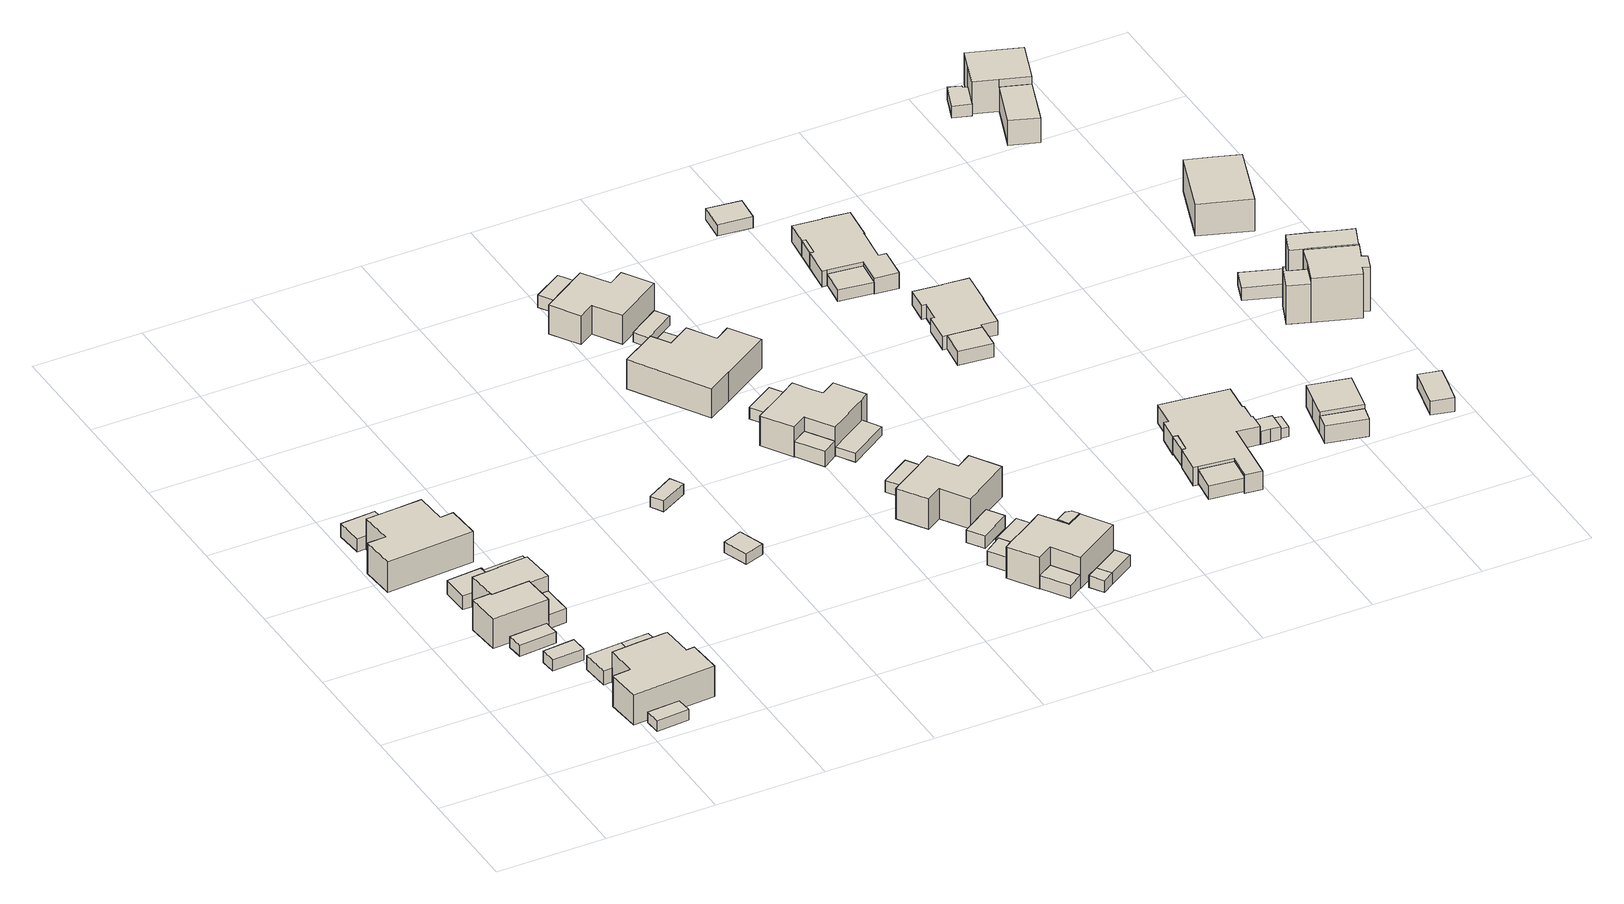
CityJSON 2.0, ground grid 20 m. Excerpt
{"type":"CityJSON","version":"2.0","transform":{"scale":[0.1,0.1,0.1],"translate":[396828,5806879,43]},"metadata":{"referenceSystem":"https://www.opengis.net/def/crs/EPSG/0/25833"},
"CityObjects":{
"building1":{"type":"Building","attributes":{"Gemeindeschluessel":"11000008","BezugspunktDach":"2200","function":"31001_2463","measuredHeight":2.61,"storeysAboveGround":1},"address":[{"country":"Germany","locality":"Berlin","thoroughfareNumber":"105 (3)","thoroughfareName":"Rhodeländerweg"}],"geometry":[{"type":"Solid","lod":"1","boundaries":[[[[0,1,2,3,4]],[[5,6,7,8,9]],[[5,9,4,3]],[[6,5,3,2]],[[7,6,2,1]],[[8,7,1,0]],[[9,8,0,4]]]]}]},
"building2":{"type":"Building","attributes":{"Gemeindeschluessel":"11000008","BezugspunktDach":"2200","function":"31001_2463","measuredHeight":2.13,"storeysAboveGround":1},"address":[{"country":"Germany","locality":"Berlin","thoroughfareNumber":"107 (3)","thoroughfareName":"Rhodeländerweg"}],"geometry":[{"type":"Solid","lod":"1","boundaries":[[[[10,11,12,13]],[[14,15,16,17]],[[14,17,13,12]],[[15,14,12,11]],[[16,15,11,10]],[[17,16,10,13]]]]}]},
"building3":{"type":"Building","attributes":{"Gemeindeschluessel":"11000008","BezugspunktDach":"2200","function":"31001_2463","measuredHeight":2.21,"storeysAboveGround":1},"address":[{"country":"Germany","locality":"Berlin","thoroughfareNumber":"107 (2)","thoroughfareName":"Rhodeländerweg"}],"geometry":[{"type":"Solid","lod":"1","boundaries":[[[[18,19,20,21]],[[22,23,24,25]],[[22,25,21,20]],[[23,22,20,19]],[[24,23,19,18]],[[25,24,18,21]]]]}]},
"building4":{"type":"Building","attributes":{"Gemeindeschluessel":"11000008","function":"31001_1010"},"address":[{"country":"Germany","locality":"Berlin","thoroughfareNumber":"105 (2)","thoroughfareName":"Rhodeländerweg"}],"children":["building4-1","building4-2"]},
"building4-1":{"type":"BuildingPart","attributes":{"BezugspunktDach":"2200","measuredHeight":5.9,"storeysAboveGround":2},"parents":["building4"],"geometry":[{"type":"MultiSurface","lod":"1","boundaries":[[[26,27,28,29,30,31,32]],[[33,34,35,36,37,38,39]],[[33,39,32,31]],[[34,33,31,30]],[[35,34,30,29]],[[36,35,29,28]],[[40,41,42,28,27]],[[37,36,43,44]],[[38,37,27,26]],[[39,38,26,32]],[[44,43,42,41,40]]]}]},
"building4-2":{"type":"BuildingPart","attributes":{"BezugspunktDach":"2200","measuredHeight":2.74,"storeysAboveGround":2},"parents":["building4"],"geometry":[{"type":"Solid","lod":"1","boundaries":[[[[41,45,46,42]],[[47,48,44,43]],[[47,43,42,46]],[[48,47,46,45]],[[44,48,45,41]],[[43,44,41,42]]]]}]},
"building5":{"type":"Building","attributes":{"Gemeindeschluessel":"11000008","BezugspunktDach":"2200","function":"31001_2463","measuredHeight":2.59,"storeysAboveGround":1},"address":[{"country":"Germany","locality":"Berlin","thoroughfareNumber":"103 (1)","thoroughfareName":"Rhodeländerweg"}],"geometry":[{"type":"Solid","lod":"1","boundaries":[[[[49,50,51,52,53,54]],[[55,56,57,58,59,60]],[[55,60,54,53]],[[56,55,53,52]],[[57,56,52,51]],[[58,57,51,50]],[[59,58,50,49]],[[60,59,49,54]]]]}]},
"building6":{"type":"Building","attributes":{"Gemeindeschluessel":"11000008","BezugspunktDach":"2200","function":"31001_2463","measuredHeight":2.71,"storeysAboveGround":1},"address":[{"country":"Germany","locality":"Berlin","thoroughfareNumber":"105 (1)","thoroughfareName":"Rhodeländerweg"}],"geometry":[{"type":"Solid","lod":"1","boundaries":[[[[61,62,63,64,65,66,67]],[[68,69,70,71,72,73,74]],[[68,74,67,66]],[[69,68,66,65]],[[70,69,65,64]],[[71,70,64,63]],[[72,71,63,62]],[[73,72,62,61]],[[74,73,61,67]]]]}]},
"building7":{"type":"Building","attributes":{"Gemeindeschluessel":"11000008","BezugspunktDach":"2200","function":"31001_1010","measuredHeight":6.03,"storeysAboveGround":2},"address":[{"country":"Germany","locality":"Berlin","thoroughfareNumber":"103","thoroughfareName":"Rhodeländerweg"}],"geometry":[{"type":"Solid","lod":"1","boundaries":[[[[75,76,77,78,79,80,81,82,83]],[[84,57,56,85,86,87,88,89,90]],[[84,90,83,82]],[[57,84,82,81]],[[56,57,81,80]],[[85,56,80,79]],[[86,85,79,78]],[[87,86,78,77]],[[88,87,77,76]],[[89,88,76,75]],[[90,89,75,83]]]]}]},
"building8":{"type":"Building","attributes":{"Gemeindeschluessel":"11000008","BezugspunktDach":"2200","function":"31001_2463","measuredHeight":2.71,"storeysAboveGround":1},"address":[{"country":"Germany","locality":"Berlin","thoroughfareNumber":"107 (1)","thoroughfareName":"Rhodeländerweg"}],"geometry":[{"type":"Solid","lod":"1","boundaries":[[[[91,92,93,94,95]],[[96,97,98,99,100]],[[96,100,95,94]],[[97,96,94,93]],[[98,97,93,92]],[[99,98,92,91]],[[100,99,91,95]]]]}]},
"building9":{"type":"Building","attributes":{"Gemeindeschluessel":"11000008","BezugspunktDach":"2200","function":"31001_1010","measuredHeight":6.01,"storeysAboveGround":2},"address":[{"country":"Germany","locality":"Berlin","thoroughfareNumber":"107","thoroughfareName":"Rhodeländerweg"}],"geometry":[{"type":"Solid","lod":"1","boundaries":[[[[101,102,103,104,105,106,107,108,109,110]],[[111,112,113,114,115,116,117,118,119,120]],[[111,120,110,109]],[[112,111,109,108]],[[113,112,108,107]],[[114,113,107,106]],[[115,114,106,105]],[[116,115,105,104]],[[117,116,104,103]],[[118,117,103,102]],[[119,118,102,101]],[[120,119,101,110]]]]}]},
"building10":{"type":"Building","attributes":{"Gemeindeschluessel":"11000008","function":"31001_1010"},"address":[{"country":"Germany","locality":"Berlin","thoroughfareNumber":"105","thoroughfareName":"Rhodeländerweg"}],"children":["building10-1","building10-2"]},
"building10-1":{"type":"BuildingPart","attributes":{"BezugspunktDach":"2200","measuredHeight":5.78,"storeysAboveGround":2},"parents":["building10"],"geometry":[{"type":"MultiSurface","lod":"1","boundaries":[[[121,122,123,124,125,126,127,128,129,130]],[[131,132,133,134,135,36,35,34,33,136]],[[131,136,130,129]],[[132,131,129,128]],[[137,65,132,128,127]],[[134,138,137,133,127,126]],[[135,134,126,125]],[[36,135,125,124]],[[35,36,124,123]],[[34,35,123,122]],[[33,34,122,121]],[[136,33,121,130]],[[133,132,65,137]],[[133,137,138,134]]]}]},
"building10-2":{"type":"BuildingPart","attributes":{"BezugspunktDach":"2200","measuredHeight":2.71,"storeysAboveGround":2},"parents":["building10"],"geometry":[{"type":"MultiSurface","lod":"1","boundaries":[[[65,137,138,139,140,141,142,66]],[[143,144,145,146,147,148,69,68]],[[143,68,66,142]],[[144,143,142,141]],[[145,144,141,140]],[[146,145,140,139]],[[147,146,139,138]],[[148,147,134,133]],[[69,148,133,132]],[[68,69,65,66]],[[133,134,138,137]],[[132,133,137,65]]]}]},
"building11":{"type":"Building","attributes":{"Gemeindeschluessel":"11000008","BezugspunktDach":"2200","function":"51009_1610","measuredHeight":2.68,"storeysAboveGround":0},"address":[{"country":"Germany","locality":"Berlin"}],"geometry":[{"type":"Solid","lod":"1","boundaries":[[[[93,149,150,94]],[[151,152,153,154]],[[151,154,94,150]],[[152,151,150,149]],[[153,152,149,93]],[[154,153,93,94]]]]}]},
"building12":{"type":"Building","attributes":{"Gemeindeschluessel":"11000008","BezugspunktDach":"2200","function":"31001_2723","measuredHeight":2.06,"storeysAboveGround":1},"address":[{"country":"Germany","locality":"Berlin","thoroughfareNumber":"82 (4)","thoroughfareName":"Putenweg"}],"geometry":[{"type":"Solid","lod":"1","boundaries":[[[[155,156,157,158]],[[159,160,161,162]],[[159,162,158,157]],[[160,159,157,156]],[[161,160,156,155]],[[162,161,155,158]]]]}]},
"building13":{"type":"Building","attributes":{"Gemeindeschluessel":"11000008","BezugspunktDach":"2200","function":"31001_2723","measuredHeight":2.04,"storeysAboveGround":1},"address":[{"country":"Germany","locality":"Berlin","thoroughfareNumber":"82 (3)","thoroughfareName":"Putenweg"}],"geometry":[{"type":"Solid","lod":"1","boundaries":[[[[163,164,165,166]],[[167,168,169,170]],[[167,170,166,165]],[[168,167,165,164]],[[169,168,164,163]],[[170,169,163,166]]]]}]},
"building14":{"type":"Building","attributes":{"Gemeindeschluessel":"11000008","BezugspunktDach":"2200","function":"31001_1010","measuredHeight":5.83,"storeysAboveGround":2},"address":[{"country":"Germany","locality":"Berlin","thoroughfareNumber":"80","thoroughfareName":"Putenweg"}],"geometry":[{"type":"Solid","lod":"1","boundaries":[[[[171,172,173,174,175,176,177,178,179,180,181,182]],[[183,184,185,186,187,188,189,190,191,192,193,194]],[[183,194,182,181]],[[184,183,181,180]],[[185,184,180,179]],[[186,185,179,178]],[[187,186,178,177]],[[188,187,177,176]],[[189,188,176,175]],[[190,189,175,174]],[[191,190,174,173]],[[192,191,173,172]],[[193,192,172,171]],[[194,193,171,182]]]]}]},
"building15":{"type":"Building","attributes":{"Gemeindeschluessel":"11000008","BezugspunktDach":"2200","function":"31001_2463","measuredHeight":2.41,"storeysAboveGround":1},"address":[{"country":"Germany","locality":"Berlin","thoroughfareNumber":"78 (1)","thoroughfareName":"Putenweg"}],"geometry":[{"type":"Solid","lod":"1","boundaries":[[[[195,196,197,198,199,200]],[[201,202,203,204,205,206]],[[201,206,200,199]],[[202,201,199,198]],[[203,202,198,197]],[[204,203,197,196]],[[205,204,196,195]],[[206,205,195,200]]]]}]},
"building16":{"type":"Building","attributes":{"Gemeindeschluessel":"11000008","BezugspunktDach":"2200","function":"31001_1010","measuredHeight":5.73,"storeysAboveGround":2},"address":[{"country":"Germany","locality":"Berlin","thoroughfareNumber":"78","thoroughfareName":"Putenweg"}],"geometry":[{"type":"Solid","lod":"1","boundaries":[[[[207,208,209,210,211,212,213,214,215]],[[205,204,216,217,218,219,220,221,222]],[[205,222,215,214]],[[204,205,214,213]],[[216,204,213,212]],[[217,216,212,211]],[[218,217,211,210]],[[219,218,210,209]],[[220,219,209,208]],[[221,220,208,207]],[[222,221,207,215]]]]}]},
"building17":{"type":"Building","attributes":{"Gemeindeschluessel":"11000008","BezugspunktDach":"2200","function":"31001_2463","measuredHeight":2.4,"storeysAboveGround":1},"address":[{"country":"Germany","locality":"Berlin","thoroughfareNumber":"80 (1)","thoroughfareName":"Putenweg"}],"geometry":[{"type":"Solid","lod":"1","boundaries":[[[[223,224,225,226,227,228,229,230]],[[231,232,187,186,185,184,183,233]],[[231,233,230,229]],[[232,231,229,228]],[[187,232,228,227]],[[186,187,227,226]],[[185,186,226,225]],[[184,185,225,224]],[[183,184,224,223]],[[233,183,223,230]]]]}]},
"building18":{"type":"Building","attributes":{"Gemeindeschluessel":"11000008","BezugspunktDach":"2200","function":"31001_2523","measuredHeight":2.56,"storeysAboveGround":1},"address":[{"country":"Germany","locality":"Berlin","thoroughfareNumber":"84 (2)","thoroughfareName":"Putenweg"}],"geometry":[{"type":"Solid","lod":"1","boundaries":[[[[234,235,236,237]],[[238,239,240,241]],[[238,241,237,236]],[[239,238,236,235]],[[240,239,235,234]],[[241,240,234,237]]]]}]},
"building19":{"type":"Building","attributes":{"Gemeindeschluessel":"11000008","BezugspunktDach":"2200","function":"31001_2463","measuredHeight":2.28,"storeysAboveGround":1},"address":[{"country":"Germany","locality":"Berlin","thoroughfareNumber":"82 (1)","thoroughfareName":"Putenweg"}],"geometry":[{"type":"Solid","lod":"1","boundaries":[[[[242,243,244,245,246]],[[247,248,249,250,251]],[[247,251,246,245]],[[248,247,245,244]],[[249,248,244,243]],[[250,249,243,242]],[[251,250,242,246]]]]}]},
"building20":{"type":"Building","attributes":{"Gemeindeschluessel":"11000008","function":"31001_1010"},"address":[{"country":"Germany","locality":"Berlin","thoroughfareNumber":"82","thoroughfareName":"Putenweg"}],"children":["building20-1","building20-2","building20-3"]},
"building20-1":{"type":"BuildingPart","attributes":{"BezugspunktDach":"2200","measuredHeight":5.88,"storeysAboveGround":2},"parents":["building20"],"geometry":[{"type":"MultiSurface","lod":"1","boundaries":[[[252,253,254,255,256,257,258,259,260,261,262]],[[250,249,263,264,265,266,267,268,269,270,271]],[[250,271,262,261]],[[249,250,261,260]],[[263,249,260,259]],[[264,263,272,273,274,275,259,258]],[[276,274,258,257]],[[265,264,277,273,278]],[[266,265,257,256]],[[267,266,256,255]],[[268,267,255,254]],[[279,280,254,253]],[[269,268,281,282,283]],[[284,279,285,253,252]],[[270,269,283,286]],[[271,270,252,262]],[[275,274,273,272]],[[278,273,277,274,276]],[[283,282,281,280,279]],[[286,283,285,279,284]]]}]},
"building20-2":{"type":"BuildingPart","attributes":{"BezugspunktDach":"2200","measuredHeight":2.86,"storeysAboveGround":2},"parents":["building20"],"geometry":[{"type":"MultiSurface","lod":"1","boundaries":[[[274,276,287,288,275]],[[289,290,278,273,272]],[[289,272,275,288]],[[290,289,288,287]],[[278,290,287,276]],[[278,276,274,273]],[[272,273,291,274,275]]]}]},
"building20-3":{"type":"BuildingPart","attributes":{"BezugspunktDach":"2200","measuredHeight":3.44,"storeysAboveGround":2},"parents":["building20"],"geometry":[{"type":"Solid","lod":"1","boundaries":[[[[292,280,279,284]],[[283,282,293,286]],[[293,282,280,292]],[[286,293,292,284]],[[283,286,284,279]],[[282,283,279,280]]]]}]},
"building21":{"type":"Building","attributes":{"Gemeindeschluessel":"11000008","BezugspunktDach":"2200","function":"31001_2463","measuredHeight":2.28,"storeysAboveGround":1},"address":[{"country":"Germany","locality":"Berlin","thoroughfareNumber":"84 (1)","thoroughfareName":"Putenweg"}],"geometry":[{"type":"Solid","lod":"1","boundaries":[[[[294,295,296,297,298,299]],[[300,301,302,303,304,305]],[[300,305,299,298]],[[301,300,298,297]],[[302,301,297,296]],[[303,302,296,295]],[[304,303,295,294]],[[305,304,294,299]]]]}]},
"building22":{"type":"Building","attributes":{"Gemeindeschluessel":"11000008","BezugspunktDach":"2200","function":"31001_1010","measuredHeight":6.01,"storeysAboveGround":2},"address":[{"country":"Germany","locality":"Berlin","thoroughfareNumber":"84","thoroughfareName":"Putenweg"}],"geometry":[{"type":"Solid","lod":"1","boundaries":[[[[306,307,308,309,310,311,312,313,314]],[[315,316,317,318,319,320,321,322,323]],[[315,323,314,313]],[[316,315,313,312]],[[317,316,312,311]],[[318,317,311,310]],[[319,318,310,309]],[[320,319,309,308]],[[321,320,308,307]],[[322,321,307,306]],[[323,322,306,314]]]]}]},
"building23":{"type":"Building","attributes":{"Gemeindeschluessel":"11000008","function":"31001_1010"},"address":[{"country":"Germany","locality":"Berlin","thoroughfareNumber":"86","thoroughfareName":"Putenweg"}],"children":["building23-1","building23-2","building23-3","building23-4"]},
"building23-1":{"type":"BuildingPart","attributes":{"BezugspunktDach":"2200","measuredHeight":6.18,"storeysAboveGround":2},"parents":["building23"],"geometry":[{"type":"MultiSurface","lod":"1","boundaries":[[[324,325,326,327,328,329,330,331,332,333,334,335]],[[336,337,338,339,340,341,342,343,344,345,346,347]],[[336,347,335,334]],[[348,349,334,333]],[[337,336,350,351,352,353]],[[338,337,333,332]],[[339,338,332,331]],[[340,339,354,355,356,330]],[[341,340,330,356,357]],[[342,341,329,328]],[[343,342,328,327]],[[344,343,327,326]],[[345,344,358,359,360,361,362,326,325]],[[363,360,325,324]],[[346,345,359,364,365]],[[347,346,324,335]],[[353,352,351,350,349,348]],[[331,330,356,355,354]],[[357,356,330,329]],[[362,361,360,359,358]],[[365,364,359,360,363]]]}]},
"building23-2":{"type":"BuildingPart","attributes":{"BezugspunktDach":"2200","measuredHeight":2.79,"storeysAboveGround":2},"parents":["building23"],"geometry":[{"type":"MultiSurface","lod":"1","boundaries":[[[349,348,366,367]],[[368,352,351,369]],[[368,369,367,366]],[[352,368,366,348]],[[369,351,349,367]],[[370,351,352,371,348,349]]]}]},
"building23-3":{"type":"BuildingPart","attributes":{"BezugspunktDach":"2200","measuredHeight":6.26,"storeysAboveGround":2},"parents":["building23"],"geometry":[{"type":"MultiSurface","lod":"1","boundaries":[[[372,373,374,375,376]],[[377,378,357,356,355]],[[377,355,376,375]],[[378,377,375,374]],[[357,378,374,373]],[[330,329,373,372]],[[331,330,356,372,376]],[[379,356,357,329,330]],[[355,356,330,331]]]}]},
"building23-4":{"type":"BuildingPart","attributes":{"BezugspunktDach":"2200","measuredHeight":2.6,"storeysAboveGround":2},"parents":["building23"],"geometry":[{"type":"MultiSurface","lod":"1","boundaries":[[[380,361,360,363]],[[359,358,381,364]],[[381,358,361,380]],[[364,381,380,363]],[[359,364,363,360]],[[358,359,382,360,361]]]}]},
"building24":{"type":"Building","attributes":{"Gemeindeschluessel":"11000008","BezugspunktDach":"2200","function":"31001_2463","measuredHeight":3.28,"storeysAboveGround":1},"address":[{"country":"Germany","locality":"Berlin","thoroughfareNumber":"86 (1)","thoroughfareName":"Putenweg"}],"geometry":[{"type":"Solid","lod":"1","boundaries":[[[[383,384,385,386,387,388,389]],[[390,391,392,393,352,368,394]],[[390,394,389,388]],[[391,390,388,387]],[[392,391,387,386]],[[393,392,386,385]],[[352,393,385,384]],[[368,352,384,383]],[[394,368,383,389]]]]}]},
"building25":{"type":"Building","attributes":{"Gemeindeschluessel":"11000008","BezugspunktDach":"2200","function":"31001_2463","measuredHeight":1.98,"storeysAboveGround":1},"address":[{"country":"Germany","locality":"Berlin","thoroughfareNumber":"78 (2)","thoroughfareName":"Putenweg"}],"geometry":[{"type":"Solid","lod":"1","boundaries":[[[[395,396,397,398]],[[399,400,401,402]],[[399,402,398,397]],[[400,399,397,396]],[[401,400,396,395]],[[402,401,395,398]]]]}]},
"building26":{"type":"Building","attributes":{"Gemeindeschluessel":"11000008","BezugspunktDach":"2200","function":"31001_2723","measuredHeight":2.24,"storeysAboveGround":1},"address":[{"country":"Germany","locality":"Berlin","thoroughfareNumber":"86 (3)","thoroughfareName":"Putenweg"}],"geometry":[{"type":"Solid","lod":"1","boundaries":[[[[403,404,405,406]],[[407,408,409,410]],[[407,410,406,405]],[[408,407,405,404]],[[409,408,404,403]],[[410,409,403,406]]]]}]},
"building27":{"type":"Building","attributes":{"Gemeindeschluessel":"11000008","BezugspunktDach":"2200","function":"31001_2463","measuredHeight":1.75,"storeysAboveGround":1},"address":[{"country":"Germany","locality":"Berlin","thoroughfareNumber":"82 (2)","thoroughfareName":"Putenweg"}],"geometry":[{"type":"Solid","lod":"1","boundaries":[[[[411,412,413,414]],[[415,416,417,418]],[[415,418,414,413]],[[416,415,413,412]],[[417,416,412,411]],[[418,417,411,414]]]]}]},
"building28":{"type":"Building","attributes":{"Gemeindeschluessel":"11000008","BezugspunktDach":"2200","function":"31001_2463","measuredHeight":2.3,"storeysAboveGround":1},"address":[{"country":"Germany","locality":"Berlin","thoroughfareNumber":"86 (2)","thoroughfareName":"Putenweg"}],"geometry":[{"type":"Solid","lod":"1","boundaries":[[[[404,419,420,405]],[[421,422,408,407]],[[421,407,405,420]],[[422,421,420,419]],[[408,422,419,404]],[[407,408,404,405]]]]}]},
"building29":{"type":"Building","attributes":{"Gemeindeschluessel":"11000008","BezugspunktDach":"2200","function":"31001_2463","measuredHeight":2.22,"storeysAboveGround":1},"address":[{"country":"Germany","locality":"Berlin","thoroughfareNumber":"77 (1)","thoroughfareName":"Putenweg"}],"geometry":[{"type":"Solid","lod":"1","boundaries":[[[[423,424,425,426]],[[427,428,429,430]],[[427,430,426,425]],[[428,427,425,424]],[[429,428,424,423]],[[430,429,423,426]]]]}]},
"building30":{"type":"Building","attributes":{"Gemeindeschluessel":"11000008","BezugspunktDach":"2200","function":"31001_2463","measuredHeight":2.27,"storeysAboveGround":1},"address":[{"country":"Germany","locality":"Berlin","thoroughfareNumber":"79 (1)","thoroughfareName":"Putenweg"}],"geometry":[{"type":"Solid","lod":"1","boundaries":[[[[431,432,433,434]],[[435,436,437,438]],[[435,438,434,433]],[[436,435,433,432]],[[437,436,432,431]],[[438,437,431,434]]]]}]},
"building31":{"type":"Building","attributes":{"Gemeindeschluessel":"11000008","BezugspunktDach":"2200","function":"51009_1610","measuredHeight":3.07,"storeysAboveGround":0},"address":[{"country":"Germany","locality":"Berlin"}],"geometry":[{"type":"Solid","lod":"1","boundaries":[[[[439,440,441,442]],[[443,444,445,446]],[[443,446,442,441]],[[444,443,441,440]],[[445,444,440,439]],[[446,445,439,442]]]]}]},
"building32":{"type":"Building","attributes":{"Gemeindeschluessel":"11000008","BezugspunktDach":"2200","function":"31001_2463","measuredHeight":2.68,"storeysAboveGround":1},"address":[{"country":"Germany","locality":"Berlin","thoroughfareNumber":"81 (1)","thoroughfareName":"Putenweg"}],"geometry":[{"type":"Solid","lod":"1","boundaries":[[[[447,448,449,450]],[[451,452,453,454]],[[451,454,450,449]],[[452,451,449,448]],[[453,452,448,447]],[[454,453,447,450]]]]}]},
"building33":{"type":"Building","attributes":{"Gemeindeschluessel":"11000008","BezugspunktDach":"2200","function":"31001_2463","measuredHeight":2.69,"storeysAboveGround":1},"address":[{"country":"Germany","locality":"Berlin","thoroughfareNumber":"87 (1)","thoroughfareName":"Putenweg"}],"geometry":[{"type":"Solid","lod":"1","boundaries":[[[[455,456,457,458,459]],[[460,461,462,463,464]],[[460,464,459,458]],[[461,460,458,457]],[[462,461,457,456]],[[463,462,456,455]],[[464,463,455,459]]]]}]},
"building34":{"type":"Building","attributes":{"Gemeindeschluessel":"11000008","BezugspunktDach":"2200","function":"51009_1610","measuredHeight":3.34,"storeysAboveGround":0},"address":[{"country":"Germany","locality":"Berlin"}],"geometry":[{"type":"Solid","lod":"1","boundaries":[[[[465,466,467,468]],[[469,470,471,472]],[[469,472,468,467]],[[470,469,467,466]],[[471,470,466,465]],[[472,471,465,468]]]]}]},
"building35":{"type":"Building","attributes":{"Gemeindeschluessel":"11000008","BezugspunktDach":"2200","function":"31001_1010","measuredHeight":3.03,"storeysAboveGround":1},"address":[{"country":"Germany","locality":"Berlin","thoroughfareNumber":"79","thoroughfareName":"Putenweg"}],"geometry":[{"type":"Solid","lod":"1","boundaries":[[[[473,474,475,476,477,478,479,480,481,482,483,484,441,440,439,442,485]],[[446,445,444,443,486,487,488,489,490,491,492,493,494,495,496,497,498]],[[446,498,485,442]],[[445,446,442,439]],[[444,445,439,440]],[[443,444,440,441]],[[486,443,441,484]],[[487,486,484,483]],[[488,487,483,482]],[[489,488,482,481]],[[490,489,481,480]],[[491,490,480,479]],[[492,491,479,478]],[[493,492,478,477]],[[494,493,477,476]],[[495,494,476,475]],[[496,495,475,474]],[[497,496,474,473]],[[498,497,473,485]]]]}]},
"building36":{"type":"Building","attributes":{"Gemeindeschluessel":"11000008","BezugspunktDach":"2200","function":"31001_1010","measuredHeight":2.72,"storeysAboveGround":1},"address":[{"country":"Germany","locality":"Berlin","thoroughfareNumber":"81","thoroughfareName":"Putenweg"}],"geometry":[{"type":"Solid","lod":"1","boundaries":[[[[449,448,499,500,501,502,503,504,505,506,507,508,509,510,511]],[[512,513,514,515,516,517,518,519,520,521,522,523,452,451,524]],[[512,524,511,510]],[[513,512,510,509]],[[514,513,509,508]],[[515,514,508,507]],[[516,515,507,506]],[[517,516,506,505]],[[518,517,505,504]],[[519,518,504,503]],[[520,519,503,502]],[[521,520,502,501]],[[522,521,501,500]],[[523,522,500,499]],[[452,523,499,448]],[[451,452,448,449]],[[524,451,449,511]]]]}]},
"building37":{"type":"Building","attributes":{"Gemeindeschluessel":"11000008","BezugspunktDach":"2200","function":"31001_1010","measuredHeight":3.61,"storeysAboveGround":1},"address":[{"country":"Germany","locality":"Berlin","thoroughfareNumber":"87","thoroughfareName":"Putenweg"}],"geometry":[{"type":"Solid","lod":"1","boundaries":[[[[525,526,527,528,529,530,531,532,533,534,535,536,537,538,539,540,467,466,465,468,541]],[[542,543,544,545,546,547,548,549,550,551,552,553,554,555,556,557,558,559,560,561,562]],[[542,562,541,468]],[[543,542,468,465]],[[544,543,465,466]],[[545,544,466,467]],[[546,545,467,540]],[[547,546,540,539]],[[548,547,539,538]],[[549,548,538,537]],[[550,549,537,536]],[[551,550,536,535]],[[552,551,535,534]],[[553,552,534,533]],[[554,553,533,532]],[[555,554,532,531]],[[556,555,531,530]],[[557,556,530,529]],[[558,557,529,528]],[[559,558,528,527]],[[560,559,527,526]],[[561,560,526,525]],[[562,561,525,541]]]]}]},
"building38":{"type":"Building","attributes":{"Gemeindeschluessel":"11000008","BezugspunktDach":"2200","function":"31001_2723","measuredHeight":2.72,"storeysAboveGround":1},"address":[{"country":"Germany","locality":"Berlin","thoroughfareNumber":"87 (4)","thoroughfareName":"Putenweg"}],"geometry":[{"type":"Solid","lod":"1","boundaries":[[[[563,564,565,566,567,568,569,570]],[[571,572,573,574,575,576,577,578]],[[571,578,570,569]],[[572,571,569,568]],[[573,572,568,567]],[[574,573,567,566]],[[575,574,566,565]],[[576,575,565,564]],[[577,576,564,563]],[[578,577,563,570]]]]}]},
"building39":{"type":"Building","attributes":{"Gemeindeschluessel":"11000008","BezugspunktDach":"2200","function":"31001_2723","measuredHeight":1.93,"storeysAboveGround":1},"address":[{"country":"Germany","locality":"Berlin","thoroughfareNumber":"87 (5)","thoroughfareName":"Putenweg"}],"geometry":[{"type":"Solid","lod":"1","boundaries":[[[[579,580,581,582]],[[583,584,585,586]],[[583,586,582,581]],[[584,583,581,580]],[[585,584,580,579]],[[586,585,579,582]]]]}]},
"building40":{"type":"Building","attributes":{"Gemeindeschluessel":"11000008","BezugspunktDach":"2200","function":"51009_1610","measuredHeight":4.04,"storeysAboveGround":0},"address":[{"country":"Germany","locality":"Berlin"}],"geometry":[{"type":"Solid","lod":"1","boundaries":[[[[587,588,589,590]],[[591,592,593,594]],[[591,594,590,589]],[[592,591,589,588]],[[593,592,588,587]],[[594,593,587,590]]]]}]},
"building41":{"type":"Building","attributes":{"Gemeindeschluessel":"11000008","BezugspunktDach":"2200","function":"31001_2724","measuredHeight":4.94,"storeysAboveGround":1},"address":[{"country":"Germany","locality":"Berlin","thoroughfareNumber":"87 (2)","thoroughfareName":"Putenweg"}],"geometry":[{"type":"Solid","lod":"1","boundaries":[[[[595,596,597,598,599,600]],[[601,602,603,604,592,591]],[[601,591,600,599]],[[602,601,599,598]],[[603,602,598,597]],[[604,603,597,596]],[[592,604,596,595]],[[591,592,595,600]]]]}]},
"building42":{"type":"Building","attributes":{"Gemeindeschluessel":"11000008","BezugspunktDach":"2200","function":"31001_2463","measuredHeight":2.63,"storeysAboveGround":1},"address":[{"country":"Germany","locality":"Berlin","thoroughfareNumber":"87 (3)","thoroughfareName":"Putenweg"}],"geometry":[{"type":"Solid","lod":"1","boundaries":[[[[605,606,607,608,609]],[[610,611,612,613,614]],[[610,614,609,608]],[[611,610,608,607]],[[612,611,607,606]],[[613,612,606,605]],[[614,613,605,609]]]]}]},
"building43":{"type":"Building","attributes":{"Gemeindeschluessel":"11000008","BezugspunktDach":"2200","function":"31001_2463","measuredHeight":2.53,"storeysAboveGround":1},"address":[{"country":"Germany","locality":"Berlin","thoroughfareNumber":"18 (1)","thoroughfareName":"Kückenweg"}],"geometry":[{"type":"Solid","lod":"1","boundaries":[[[[615,616,617,618]],[[619,620,621,622]],[[619,622,618,617]],[[620,619,617,616]],[[621,620,616,615]],[[622,621,615,618]]]]}]},
"building44":{"type":"Building","attributes":{"Gemeindeschluessel":"11000008","function":"31001_1010"},"address":[{"country":"Germany","locality":"Berlin","thoroughfareNumber":"18","thoroughfareName":"Kückenweg"}],"children":["building44-1","building44-2","building44-3"]},
"building44-1":{"type":"BuildingPart","attributes":{"BezugspunktDach":"2200","measuredHeight":10.56,"storeysAboveGround":1},"parents":["building44"],"geometry":[{"type":"MultiSurface","lod":"1","boundaries":[[[623,624,625,626,627,628,629,630,631,632]],[[633,634,635,636,637,638,639,640,641,642]],[[643,644,632,631]],[[634,633,631,630]],[[634,645,635]],[[635,646,647]],[[637,636,628,627]],[[638,637,627,626]],[[639,638,626,625]],[[640,639,625,624]],[[641,640,624,623]],[[642,641,623,632]],[[633,642,644,643]],[[635,645,648,629]],[[630,648,645,634]],[[636,647,646,649,628,650]],[[629,649,646,635]]]}]},
"building44-2":{"type":"BuildingPart","attributes":{"BezugspunktDach":"2200","measuredHeight":7.65,"storeysAboveGround":1},"parents":["building44"],"geometry":[{"type":"Solid","lod":"1","boundaries":[[[[644,643,651,652,653,654]],[[655,656,657,633,642,658]],[[655,658,654,653]],[[656,655,653,652]],[[657,656,652,651]],[[633,657,651,643]],[[658,642,644,654]],[[642,633,643,644]]]]}]},
"building44-3":{"type":"BuildingPart","attributes":{"BezugspunktDach":"2200","measuredHeight":9.81,"storeysAboveGround":1},"parents":["building44"],"geometry":[{"type":"MultiSurface","lod":"1","boundaries":[[[659,660,661,662,663,664,665,666,667,668,669]],[[670,671,672,673,674,636,646,645,634,675,676]],[[670,676,669,668]],[[671,670,668,667]],[[672,671,667,666]],[[673,672,666,665]],[[674,673,665,664]],[[636,674,664,663]],[[649,628,636,663,662]],[[648,629,649,662,661]],[[634,630,648,661,660]],[[675,634,660,659]],[[676,675,659,669]],[[646,636,628,649]],[[645,635,629,648]],[[635,677,646,649,629]],[[645,648,630,634]]]}]},
"building45":{"type":"Building","attributes":{"Gemeindeschluessel":"11000008","function":"31001_1010"},"address":[{"country":"Germany","locality":"Berlin","thoroughfareNumber":"32","thoroughfareName":"Langschanweg"}],"children":["building45-1","building45-2","building45-3"]},
"building45-1":{"type":"BuildingPart","attributes":{"BezugspunktDach":"2200","measuredHeight":7.2,"storeysAboveGround":1},"parents":["building45"],"geometry":[{"type":"MultiSurface","lod":"1","boundaries":[[[678,679,680,681,682,683]],[[684,685,686,687,688,689]],[[690,691,689,684,689,683,682]],[[685,684,682,681]],[[686,685,681,680]],[[687,686,680,679]],[[692,693,687,679,678]],[[689,688,678,683]],[[694,684,689,691,690]],[[695,688,687,693,692]]]}]},
"building45-2":{"type":"BuildingPart","attributes":{"BezugspunktDach":"2200","measuredHeight":4.89,"storeysAboveGround":1},"parents":["building45"],"geometry":[{"type":"Solid","lod":"1","boundaries":[[[[696,693,692,697]],[[688,687,698,699]],[[688,699,697,692]],[[698,687,693,696]],[[699,698,696,697]],[[687,688,692,693]]]]}]},
"building45-3":{"type":"BuildingPart","attributes":{"BezugspunktDach":"2200","measuredHeight":2.3,"storeysAboveGround":1},"parents":["building45"],"geometry":[{"type":"Solid","lod":"1","boundaries":[[[[700,691,690,701,702,703,704]],[[705,706,707,684,689,708,709]],[[705,709,704,703]],[[706,705,703,702]],[[707,706,702,701]],[[684,707,701,690]],[[708,689,691,700]],[[709,708,700,704]],[[689,684,690,691]]]]}]},
"building46":{"type":"Building","attributes":{"Gemeindeschluessel":"11000008","BezugspunktDach":"2200","function":"31001_1010","measuredHeight":7.59,"storeysAboveGround":2},"address":[{"country":"Germany","locality":"Berlin","thoroughfareNumber":"35","thoroughfareName":"Langschanweg"}],"geometry":[{"type":"Solid","lod":"1","boundaries":[[[[710,711,712,713,714]],[[715,716,717,718,719]],[[715,719,714,713]],[[716,715,713,712]],[[717,716,712,711]],[[718,717,711,710]],[[719,718,710,714]]]]}]}
},
"vertices":[
[113,309,28],[182,315,28],[181,329,28],[180,344,28],[110,339,28],[180,344,7],[181,329,7],[182,315,7],[113,309,7],[110,339,7],
[207,13,33],[267,17,33],[265,46,33],[205,42,33],[265,46,12],[267,17,12],[207,13,12],[205,42,12],
[138,244,32],[197,248,32],[195,278,32],[136,273,32],[195,278,10],[197,248,10],[138,244,10],[136,273,10],
[85,348,66],[189,354,66],[185,412,66],[185,414,66],[114,409,66],[114,412,66],[80,410,66],[114,412,7],[114,409,7],[185,414,7],[185,412,7],[189,354,7],[85,348,7],[80,410,7],[189,354,25],[189,354,35],[185,412,35],[185,412,8],[189,354,8],
[223,357,35],[220,414,35],[220,414,8],[223,357,8],
[21,696,28],[37,697,28],[37,696,28],[86,699,28],[82,751,28],[17,746,28],[82,751,2],[86,699,2],[37,696,2],[37,697,2],[21,696,2],[17,746,2],
[93,469,33],[110,469,33],[110,468,33],[159,472,33],[159,473,33],[155,524,33],[91,519,33],[155,524,6],[159,473,6],[159,472,6],[110,468,6],[110,469,6],[93,469,6],[91,519,6],
[11,573,62],[173,584,62],[169,646,62],[145,644,62],[141,702,62],[86,699,62],[37,696,62],[41,637,62],[7,635,62],[41,637,2],[141,702,2],[145,644,2],[169,646,2],[173,584,2],[11,573,2],[7,635,2],
[192,170,39],[208,171,39],[257,175,39],[254,226,39],[188,221,39],[254,226,11],[257,175,11],[208,171,11],[192,170,11],[188,221,11],
[183,49,70],[336,59,70],[332,121,70],[317,120,70],[313,178,70],[309,178,70],[257,175,70],[208,171,70],[211,114,70],[178,111,70],[211,114,10],[208,171,10],[257,175,10],[309,178,10],[313,178,10],[317,120,10],[332,121,10],[336,59,10],[183,49,10],[178,111,10],
[114,412,65],[114,409,65],[185,414,65],[185,412,65],[220,414,65],[215,474,65],[215,477,65],[159,473,65],[159,472,65],[110,468,65],[159,472,7],[159,473,7],[215,477,7],[215,474,7],[220,414,7],[110,468,7],[215,477,33],[215,474,33],
[235,476,33],[231,523,33],[157,518,33],[157,524,33],[157,524,6],[157,518,6],[231,523,6],[235,476,6],[215,474,6],[215,477,6],
[309,178,39],[305,229,39],[305,229,12],[309,178,12],[257,175,12],[254,226,12],
[552,358,34],[588,370,34],[572,417,34],[536,404,34],[572,417,13],[588,370,13],[552,358,13],[536,404,13],
[504,552,33],[555,580,33],[542,603,33],[491,574,33],[542,603,12],[555,580,12],[504,552,12],[491,574,12],
[697,751,67],[743,780,67],[743,779,67],[833,836,67],[799,890,67],[771,872,67],[741,920,67],[740,921,67],[699,895,67],[678,928,67],[676,926,67],[614,888,67],[676,926,9],[678,928,9],[699,895,9],[740,921,9],[741,920,9],[771,872,9],[799,890,9],[833,836,9],[743,779,9],[743,780,9],[697,751,9],[614,888,9],
[625,1119,28],[665,1145,28],[664,1146,28],[679,1155,28],[652,1197,28],[597,1163,28],[652,1197,4],[679,1155,4],[664,1146,4],[665,1145,4],[625,1119,4],[597,1163,4],
[610,1038,61],[639,1056,61],[670,1007,61],[757,1063,61],[724,1115,61],[696,1097,61],[665,1145,61],[625,1119,61],[578,1089,61],[696,1097,4],[724,1115,4],[757,1063,4],[670,1007,4],[639,1056,4],[610,1038,4],[578,1089,4],
[676,926,33],[678,928,33],[699,895,33],[740,921,33],[741,920,33],[754,928,33],[726,971,33],[670,936,33],[726,971,9],[754,928,9],[670,936,9],
[907,205,48],[962,240,48],[943,269,48],[888,234,48],[943,269,23],[962,240,23],[907,205,23],[888,234,23],
[773,668,39],[814,695,39],[827,703,39],[799,746,39],[745,712,39],[799,746,16],[827,703,16],[814,695,16],[773,668,16],[745,712,16],
[759,584,75],[787,602,75],[818,554,75],[891,601,75],[906,611,75],[873,664,75],[845,647,75],[833,665,75],[814,695,75],[773,668,75],[725,638,75],[833,665,16],[845,647,16],[873,664,16],[906,611,16],[891,601,16],[818,554,16],[787,602,16],[759,584,16],[725,638,16],[833,665,17],[845,647,17],[845,647,45],[833,665,45],[873,664,45],[845,647,44],[873,664,17],[787,602,47],[818,554,47],[818,554,25],[818,554,17],[787,602,17],[759,584,47],[787,602,25],[759,584,17],
[864,678,45],[857,680,45],[857,680,17],[864,678,17],[845,647,38],
[790,535,47],[790,535,17],
[867,378,45],[908,405,45],[907,406,45],[921,414,45],[894,456,45],[839,421,45],[894,456,22],[921,414,22],[907,406,22],[908,405,22],[867,378,22],[839,421,22],
[853,297,81],[882,315,81],[913,266,81],[1000,322,81],[967,374,81],[939,356,81],[908,405,81],[867,378,81],[820,348,81],[867,378,21],[908,405,21],[939,356,21],[967,374,21],[1000,322,21],[913,266,21],[882,315,21],[853,297,21],[820,348,21],
[931,62,86],[960,80,86],[990,32,86],[1079,88,86],[1046,140,86],[1045,139,86],[1017,122,86],[1005,140,86],[986,170,86],[945,144,86],[911,123,86],[898,114,86],[911,123,24],[945,144,24],[986,170,24],[1005,140,24],[1017,122,24],[1045,139,24],[1046,140,24],[1079,88,24],[990,32,24],[960,80,24],[931,62,24],[898,114,24],[945,144,53],[911,123,53],[911,123,48],[911,123,25],[945,144,25],[945,144,31],[1005,140,56],[1005,140,25],[1017,122,25],[1045,139,25],[990,32,25],[960,80,25],[960,80,51],[990,32,51],[990,32,47],[931,62,51],[931,62,25],[931,62,35],
[920,183,53],[887,160,53],[920,183,25],[887,160,25],[911,123,35],[945,144,39],
[1017,122,88],[1045,139,88],[1037,151,88],[1026,153,88],[1005,140,88],[1026,153,25],[1037,151,25],[1017,122,58],
[962,14,51],[962,14,25],[960,80,45],
[920,183,50],[945,144,50],[986,170,50],[986,171,50],[1000,180,50],[973,222,50],[917,187,50],[973,222,25],[1000,180,25],[986,171,25],[986,170,25],[917,187,25],
[702,979,24],[761,1017,24],[746,1042,24],[687,1004,24],[746,1042,5],[761,1017,5],[702,979,5],[687,1004,5],
[1019,3,48],[1040,17,48],[1024,41,48],[1003,28,48],[1024,41,25],[1040,17,25],[1019,3,25],[1003,28,25],
[839,522,35],[911,569,35],[891,601,35],[818,554,35],[891,601,18],[911,569,18],[839,522,18],[818,554,18],
[1089,48,48],[1073,72,48],[1073,72,25],[1089,48,25],
[1007,1195,28],[1012,1243,28],[950,1251,28],[945,1202,28],[950,1251,6],[1012,1243,6],[1007,1195,6],[945,1202,6],
[1091,936,32],[1097,985,32],[1035,992,32],[1029,944,32],[1035,992,10],[1097,985,10],[1091,936,10],[1029,944,10],
[1040,1047,40],[1044,1083,40],[1037,1084,40],[1033,1048,40],[1037,1084,9],[1044,1083,9],[1040,1047,9],[1033,1048,9],
[1175,682,42],[1180,731,42],[1119,737,42],[1113,689,42],[1119,737,15],[1180,731,15],[1175,682,15],[1113,689,15],
[1350,148,52],[1351,148,52],[1357,196,52],[1295,203,52],[1289,155,52],[1295,203,25],[1357,196,25],[1351,148,25],[1350,148,25],[1289,155,25],
[1301,257,58],[1306,295,58],[1298,296,58],[1294,258,58],[1298,296,25],[1306,295,25],[1301,257,25],[1294,258,25],
[1035,992,40],[1097,985,40],[1091,936,40],[1134,931,40],[1141,988,40],[1127,990,40],[1135,1054,40],[1136,1054,40],[1143,1117,40],[1095,1123,40],[1095,1122,40],[1042,1128,40],[1026,992,40],[1042,1128,9],[1095,1122,9],[1095,1123,9],[1143,1117,9],[1136,1054,9],[1135,1054,9],[1127,990,9],[1141,988,9],[1134,931,9],[1091,936,9],[1097,985,9],[1035,992,9],[1026,992,9],
[1181,738,42],[1210,734,42],[1218,800,42],[1219,800,42],[1226,862,42],[1180,867,42],[1180,866,42],[1127,872,42],[1122,830,42],[1130,829,42],[1125,791,42],[1118,792,42],[1112,738,42],[1118,792,15],[1125,791,15],[1130,829,15],[1122,830,15],[1127,872,15],[1180,866,15],[1180,867,15],[1226,862,15],[1219,800,15],[1218,800,15],[1210,734,15],[1181,738,15],[1112,738,15],
[1295,203,58],[1357,196,58],[1351,148,58],[1350,148,58],[1350,147,58],[1381,143,58],[1395,261,58],[1436,256,58],[1439,286,58],[1436,286,58],[1439,317,58],[1436,318,58],[1442,371,58],[1318,386,58],[1312,337,58],[1304,338,58],[1287,204,58],[1294,258,22],[1301,257,22],[1306,295,22],[1298,296,22],[1304,338,22],[1312,337,22],[1318,386,22],[1442,371,22],[1436,318,22],[1439,317,22],[1436,286,22],[1439,286,22],[1436,256,22],[1395,261,22],[1381,143,22],[1350,147,22],[1350,148,22],[1351,148,22],[1357,196,22],[1295,203,22],[1287,204,22],
[1453,251,50],[1470,249,50],[1470,250,50],[1473,283,50],[1456,285,50],[1439,286,50],[1436,256,50],[1436,252,50],[1436,256,25],[1439,286,25],[1456,285,25],[1473,283,25],[1470,250,25],[1470,249,25],[1453,251,25],[1436,252,25],
[1485,249,45],[1488,281,45],[1473,283,45],[1470,250,45],[1473,283,26],[1488,281,26],[1485,249,26],[1470,250,26],
[1600,189,60],[1607,218,60],[1533,234,60],[1527,205,60],[1533,234,26],[1607,218,26],[1600,189,26],[1527,205,26],
[1607,218,68],[1615,256,68],[1623,294,68],[1549,310,68],[1541,272,68],[1533,234,68],[1541,272,26],[1549,310,26],[1623,294,26],[1615,256,26],
[1754,185,54],[1766,238,54],[1771,262,54],[1731,271,54],[1714,194,54],[1731,271,27],[1771,262,27],[1766,238,27],[1754,185,27],[1714,194,27],
[1670,600,48],[1686,640,48],[1612,666,48],[1598,625,48],[1612,666,23],[1686,640,23],[1670,600,23],[1598,625,23],
[1747,487,112],[1754,504,112],[1766,499,112],[1777,529,112],[1767,533,112],[1779,562,112],[1736,577,112],[1693,592,112],[1681,555,112],[1667,516,112],[1681,555,25],[1693,592,25],[1736,577,25],[1779,562,25],[1767,533,25],[1777,529,25],[1766,499,25],[1754,504,25],[1747,487,25],[1667,516,25],[1681,555,101],[1667,516,101],[1706,588,25],[1743,575,25],[1753,571,25],[1706,588,112],[1743,575,112],[1779,562,61],
[1648,567,101],[1652,578,101],[1648,579,101],[1629,530,101],[1648,579,25],[1652,578,25],[1648,567,25],[1629,530,25],
[1694,592,114],[1693,592,114],[1706,588,114],[1743,575,114],[1779,562,114],[1778,563,114],[1794,603,114],[1758,615,114],[1722,628,114],[1686,640,114],[1670,600,114],[1686,640,25],[1722,628,25],[1758,615,25],[1794,603,25],[1778,563,25],[1694,592,25],[1670,600,25],[1738,576,25],
[1506,1288,76],[1556,1271,76],[1584,1349,76],[1491,1381,76],[1478,1344,76],[1463,1303,76],[1478,1344,13],[1491,1381,13],[1584,1349,13],[1556,1271,13],[1506,1288,13],[1463,1303,13],[1478,1344,36],[1463,1303,36],[1506,1288,62],[1556,1271,62],[1478,1344,35],[1506,1288,49],
[1524,1180,62],[1474,1198,62],[1524,1180,13],[1474,1198,13],
[1462,1298,36],[1470,1347,36],[1471,1351,36],[1448,1359,36],[1430,1308,36],[1448,1359,13],[1471,1351,13],[1470,1347,13],[1462,1298,13],[1430,1308,13],
[1709,791,83],[1750,911,83],[1705,927,83],[1659,942,83],[1618,823,83],[1659,942,20],[1705,927,20],[1750,911,20],[1709,791,20],[1618,823,20]
]}
